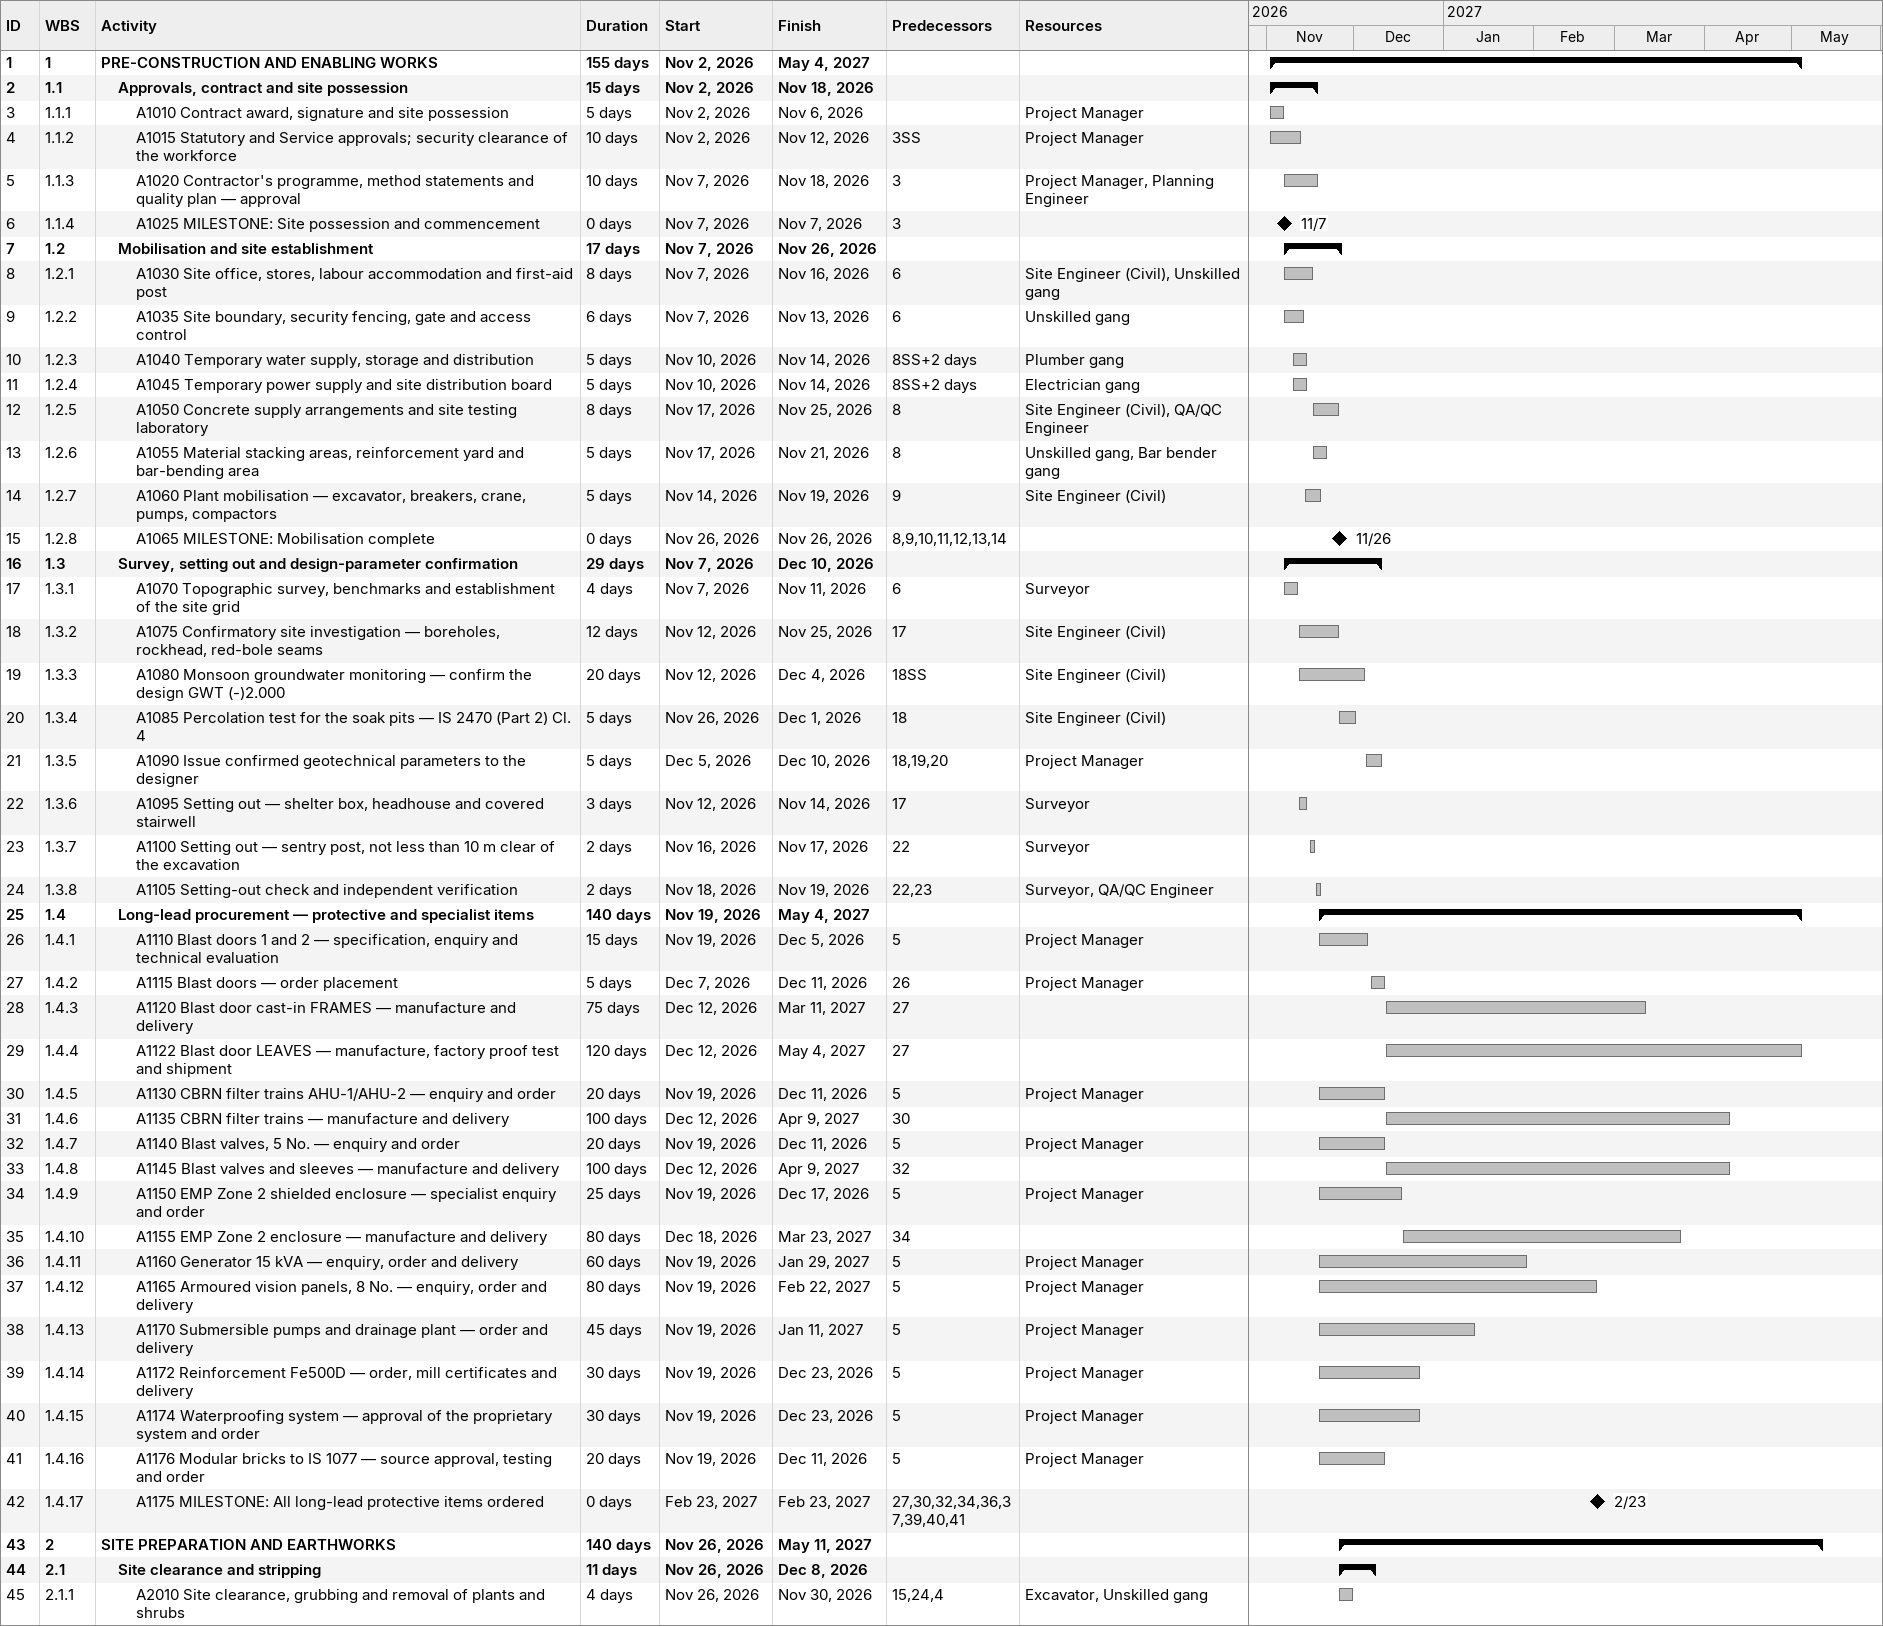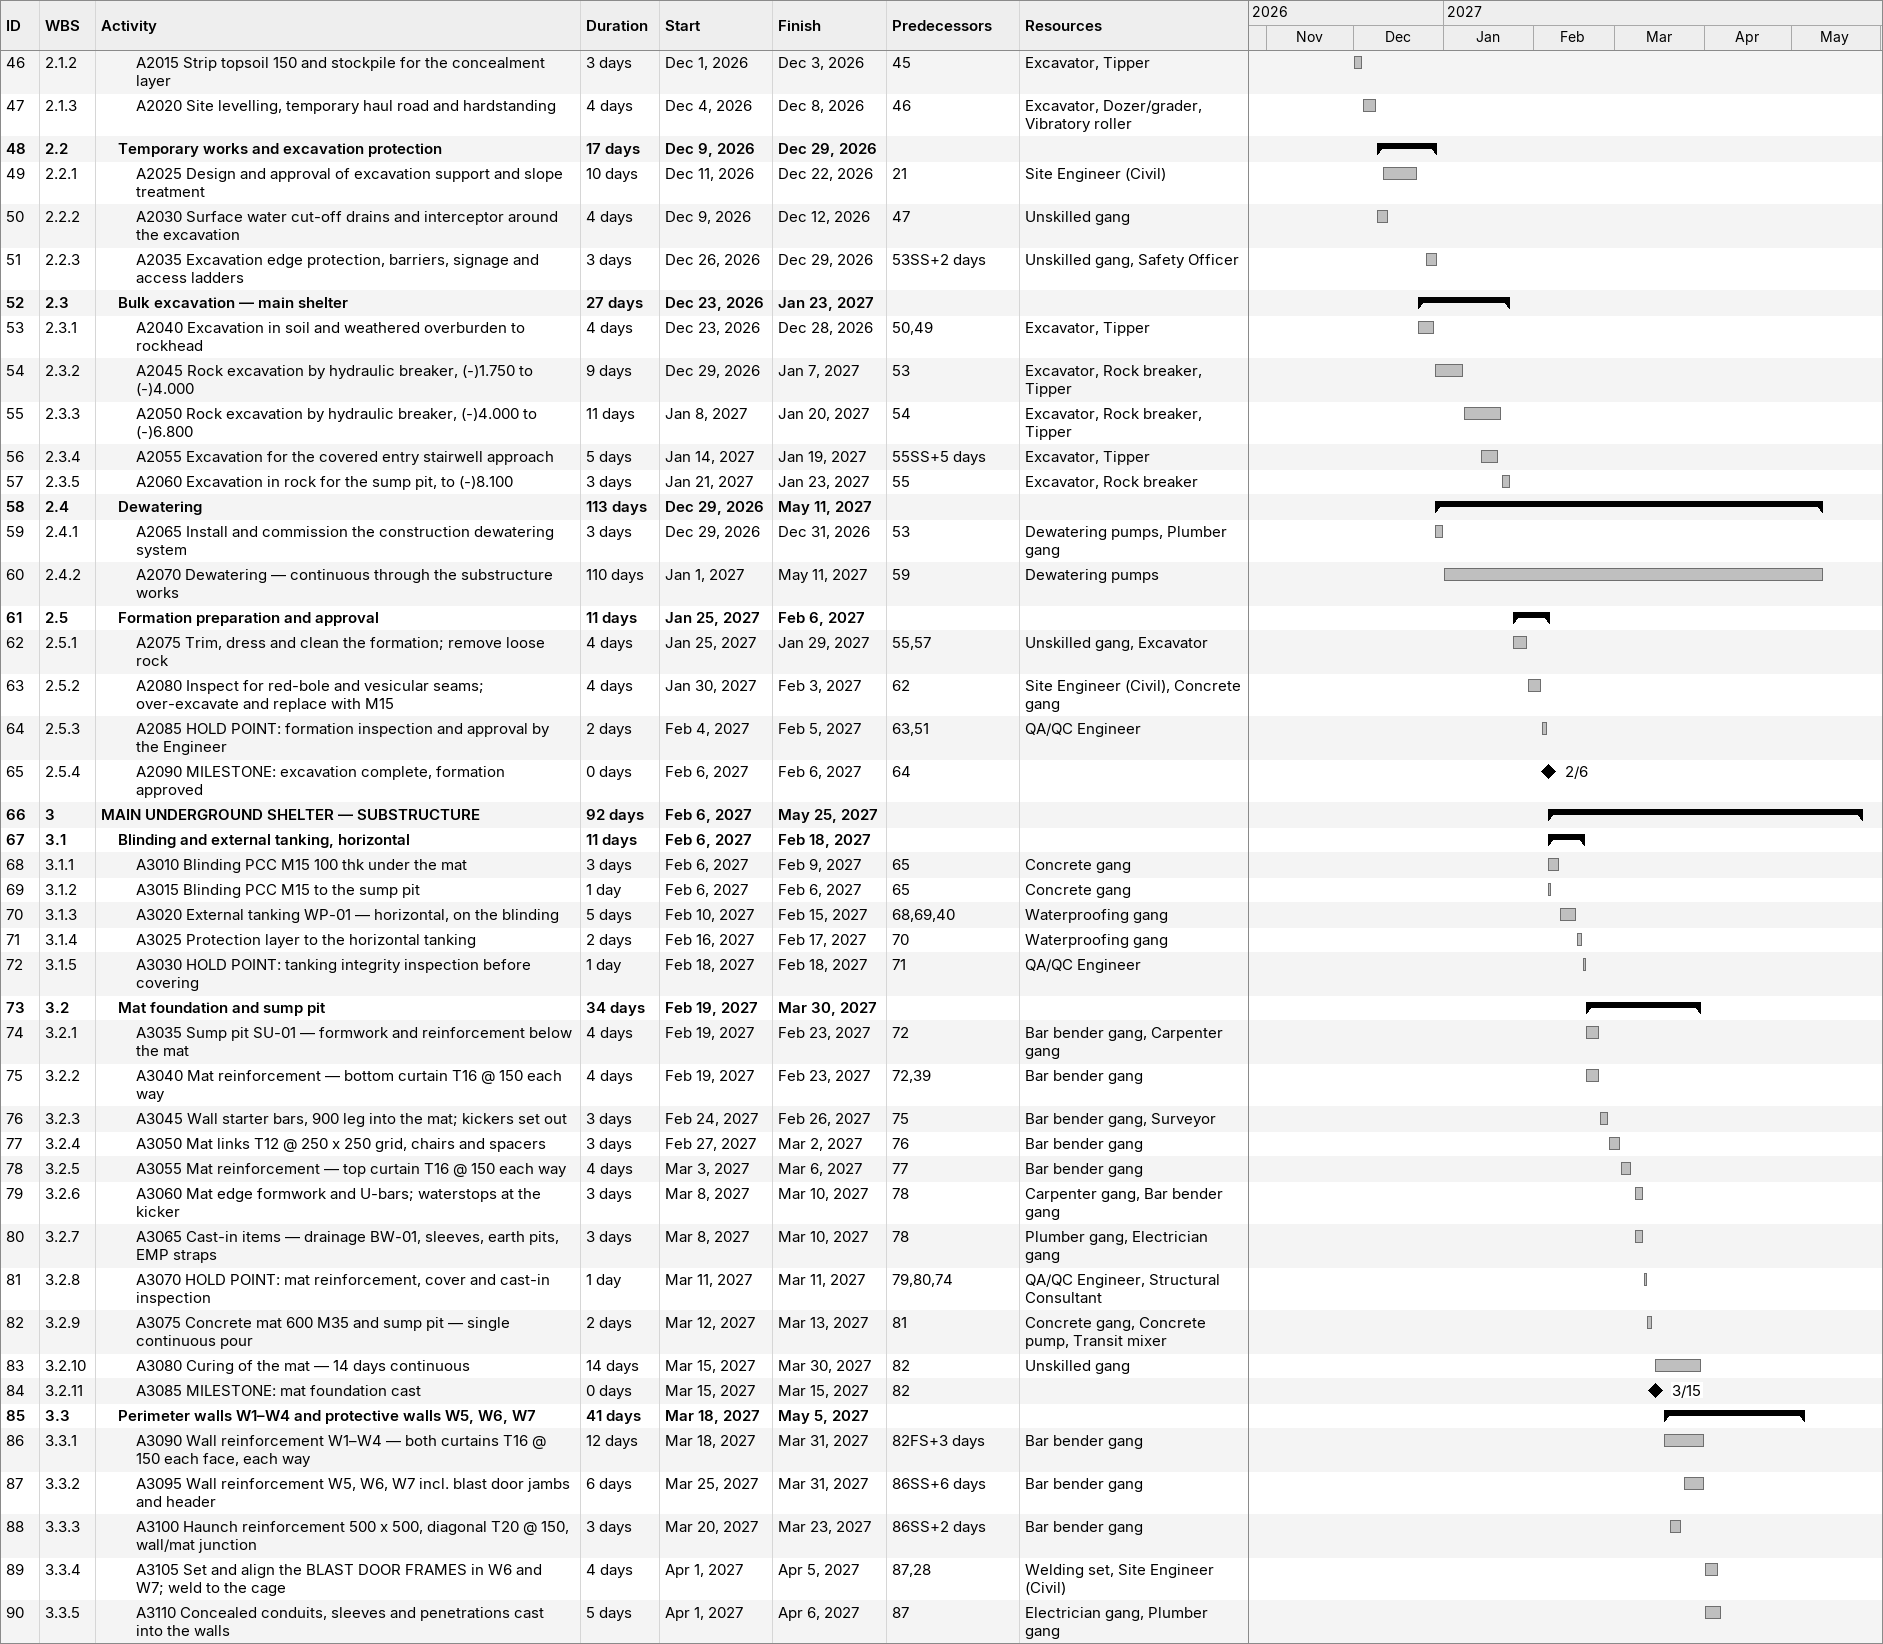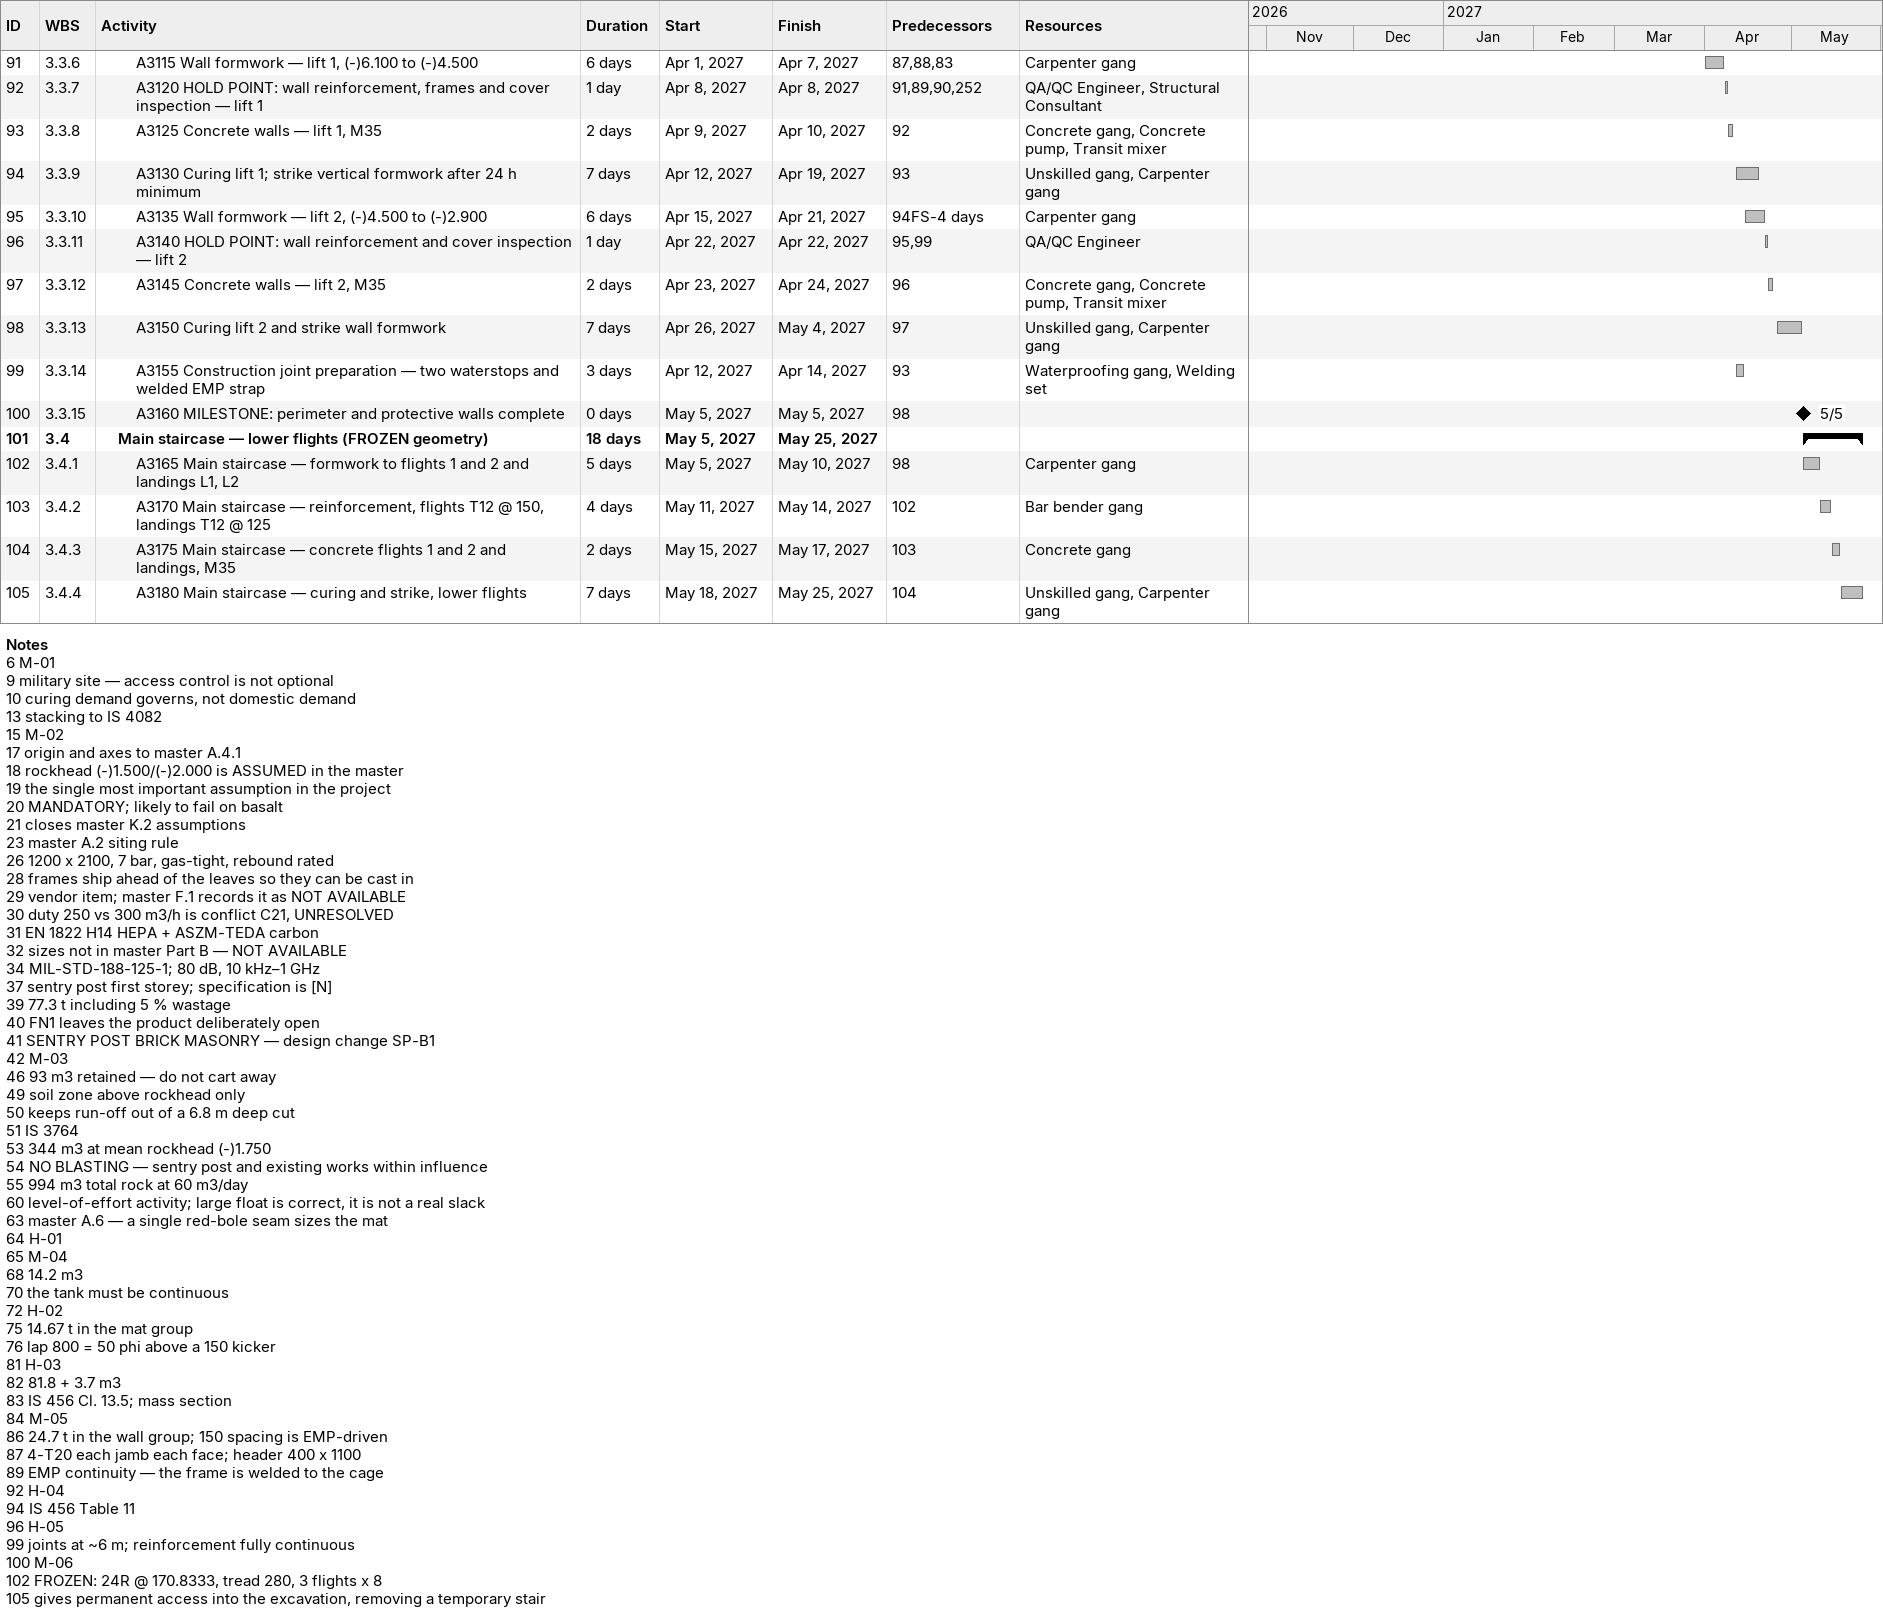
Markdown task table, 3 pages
| ID | WBS | Task | Duration | Start | Finish | Predecessors | Resources |
|---|---|---|---|---|---|---|---|
| 1 | 1 | **PRE-CONSTRUCTION AND ENABLING WORKS** | 155d | 2026-11-02 | 2027-05-04 |  |  |
| 2 | 1.1 | **Approvals, contract and site possession** | 15d | 2026-11-02 | 2026-11-18 |  |  |
| 3 | 1.1.1 | A1010 Contract award, signature and site possession | 5d | 2026-11-02 | 2026-11-06 |  | Project Manager |
| 4 | 1.1.2 | A1015 Statutory and Service approvals; security clearance of the workforce | 10d | 2026-11-02 | 2026-11-12 | 3SS | Project Manager |
| 5 | 1.1.3 | A1020 Contractor's programme, method statements and quality plan — approval | 10d | 2026-11-07 | 2026-11-18 | 3 | Project Manager, Planning Engineer |
| 6 | 1.1.4 | A1025 MILESTONE: Site possession and commencement | 0d | 2026-11-07 | 2026-11-07 | 3 |  |
| 7 | 1.2 | **Mobilisation and site establishment** | 17d | 2026-11-07 | 2026-11-26 |  |  |
| 8 | 1.2.1 | A1030 Site office, stores, labour accommodation and first-aid post | 8d | 2026-11-07 | 2026-11-16 | 6 | Site Engineer (Civil), Unskilled gang |
| 9 | 1.2.2 | A1035 Site boundary, security fencing, gate and access control | 6d | 2026-11-07 | 2026-11-13 | 6 | Unskilled gang |
| 10 | 1.2.3 | A1040 Temporary water supply, storage and distribution | 5d | 2026-11-10 | 2026-11-14 | 8SS+2d | Plumber gang |
| 11 | 1.2.4 | A1045 Temporary power supply and site distribution board | 5d | 2026-11-10 | 2026-11-14 | 8SS+2d | Electrician gang |
| 12 | 1.2.5 | A1050 Concrete supply arrangements and site testing laboratory | 8d | 2026-11-17 | 2026-11-25 | 8 | Site Engineer (Civil), QA/QC Engineer |
| 13 | 1.2.6 | A1055 Material stacking areas, reinforcement yard and bar-bending area | 5d | 2026-11-17 | 2026-11-21 | 8 | Unskilled gang, Bar bender gang |
| 14 | 1.2.7 | A1060 Plant mobilisation — excavator, breakers, crane, pumps, compactors | 5d | 2026-11-14 | 2026-11-19 | 9 | Site Engineer (Civil) |
| 15 | 1.2.8 | A1065 MILESTONE: Mobilisation complete | 0d | 2026-11-26 | 2026-11-26 | 8, 9, 10, 11, 12, 13, 14 |  |
| 16 | 1.3 | **Survey, setting out and design-parameter confirmation** | 29d | 2026-11-07 | 2026-12-10 |  |  |
| 17 | 1.3.1 | A1070 Topographic survey, benchmarks and establishment of the site grid | 4d | 2026-11-07 | 2026-11-11 | 6 | Surveyor |
| 18 | 1.3.2 | A1075 Confirmatory site investigation — boreholes, rockhead, red-bole seams | 12d | 2026-11-12 | 2026-11-25 | 17 | Site Engineer (Civil) |
| 19 | 1.3.3 | A1080 Monsoon groundwater monitoring — confirm the design GWT (-)2.000 | 20d | 2026-11-12 | 2026-12-04 | 18SS | Site Engineer (Civil) |
| 20 | 1.3.4 | A1085 Percolation test for the soak pits — IS 2470 (Part 2) Cl. 4 | 5d | 2026-11-26 | 2026-12-01 | 18 | Site Engineer (Civil) |
| 21 | 1.3.5 | A1090 Issue confirmed geotechnical parameters to the designer | 5d | 2026-12-05 | 2026-12-10 | 18, 19, 20 | Project Manager |
| 22 | 1.3.6 | A1095 Setting out — shelter box, headhouse and covered stairwell | 3d | 2026-11-12 | 2026-11-14 | 17 | Surveyor |
| 23 | 1.3.7 | A1100 Setting out — sentry post, not less than 10 m clear of the excavation | 2d | 2026-11-16 | 2026-11-17 | 22 | Surveyor |
| 24 | 1.3.8 | A1105 Setting-out check and independent verification | 2d | 2026-11-18 | 2026-11-19 | 22, 23 | Surveyor, QA/QC Engineer |
| 25 | 1.4 | **Long-lead procurement — protective and specialist items** | 140d | 2026-11-19 | 2027-05-04 |  |  |
| 26 | 1.4.1 | A1110 Blast doors 1 and 2 — specification, enquiry and technical evaluation | 15d | 2026-11-19 | 2026-12-05 | 5 | Project Manager |
| 27 | 1.4.2 | A1115 Blast doors — order placement | 5d | 2026-12-07 | 2026-12-11 | 26 | Project Manager |
| 28 | 1.4.3 | A1120 Blast door cast-in FRAMES — manufacture and delivery | 75d | 2026-12-12 | 2027-03-11 | 27 |  |
| 29 | 1.4.4 | A1122 Blast door LEAVES — manufacture, factory proof test and shipment | 120d | 2026-12-12 | 2027-05-04 | 27 |  |
| 30 | 1.4.5 | A1130 CBRN filter trains AHU-1/AHU-2 — enquiry and order | 20d | 2026-11-19 | 2026-12-11 | 5 | Project Manager |
| 31 | 1.4.6 | A1135 CBRN filter trains — manufacture and delivery | 100d | 2026-12-12 | 2027-04-09 | 30 |  |
| 32 | 1.4.7 | A1140 Blast valves, 5 No. — enquiry and order | 20d | 2026-11-19 | 2026-12-11 | 5 | Project Manager |
| 33 | 1.4.8 | A1145 Blast valves and sleeves — manufacture and delivery | 100d | 2026-12-12 | 2027-04-09 | 32 |  |
| 34 | 1.4.9 | A1150 EMP Zone 2 shielded enclosure — specialist enquiry and order | 25d | 2026-11-19 | 2026-12-17 | 5 | Project Manager |
| 35 | 1.4.10 | A1155 EMP Zone 2 enclosure — manufacture and delivery | 80d | 2026-12-18 | 2027-03-23 | 34 |  |
| 36 | 1.4.11 | A1160 Generator 15 kVA — enquiry, order and delivery | 60d | 2026-11-19 | 2027-01-29 | 5 | Project Manager |
| 37 | 1.4.12 | A1165 Armoured vision panels, 8 No. — enquiry, order and delivery | 80d | 2026-11-19 | 2027-02-22 | 5 | Project Manager |
| 38 | 1.4.13 | A1170 Submersible pumps and drainage plant — order and delivery | 45d | 2026-11-19 | 2027-01-11 | 5 | Project Manager |
| 39 | 1.4.14 | A1172 Reinforcement Fe500D — order, mill certificates and delivery | 30d | 2026-11-19 | 2026-12-23 | 5 | Project Manager |
| 40 | 1.4.15 | A1174 Waterproofing system — approval of the proprietary system and order | 30d | 2026-11-19 | 2026-12-23 | 5 | Project Manager |
| 41 | 1.4.16 | A1176 Modular bricks to IS 1077 — source approval, testing and order | 20d | 2026-11-19 | 2026-12-11 | 5 | Project Manager |
| 42 | 1.4.17 | A1175 MILESTONE: All long-lead protective items ordered | 0d | 2027-02-23 | 2027-02-23 | 27, 30, 32, 34, 36, 37, 39, 40, 41 |  |
| 43 | 2 | **SITE PREPARATION AND EARTHWORKS** | 140d | 2026-11-26 | 2027-05-11 |  |  |
| 44 | 2.1 | **Site clearance and stripping** | 11d | 2026-11-26 | 2026-12-08 |  |  |
| 45 | 2.1.1 | A2010 Site clearance, grubbing and removal of plants and shrubs | 4d | 2026-11-26 | 2026-11-30 | 15, 24, 4 | Excavator, Unskilled gang |
| 46 | 2.1.2 | A2015 Strip topsoil 150 and stockpile for the concealment layer | 3d | 2026-12-01 | 2026-12-03 | 45 | Excavator, Tipper |
| 47 | 2.1.3 | A2020 Site levelling, temporary haul road and hardstanding | 4d | 2026-12-04 | 2026-12-08 | 46 | Excavator, Dozer/grader, Vibratory roller |
| 48 | 2.2 | **Temporary works and excavation protection** | 17d | 2026-12-09 | 2026-12-29 |  |  |
| 49 | 2.2.1 | A2025 Design and approval of excavation support and slope treatment | 10d | 2026-12-11 | 2026-12-22 | 21 | Site Engineer (Civil) |
| 50 | 2.2.2 | A2030 Surface water cut-off drains and interceptor around the excavation | 4d | 2026-12-09 | 2026-12-12 | 47 | Unskilled gang |
| 51 | 2.2.3 | A2035 Excavation edge protection, barriers, signage and access ladders | 3d | 2026-12-26 | 2026-12-29 | 53SS+2d | Unskilled gang, Safety Officer |
| 52 | 2.3 | **Bulk excavation — main shelter** | 27d | 2026-12-23 | 2027-01-23 |  |  |
| 53 | 2.3.1 | A2040 Excavation in soil and weathered overburden to rockhead | 4d | 2026-12-23 | 2026-12-28 | 50, 49 | Excavator, Tipper |
| 54 | 2.3.2 | A2045 Rock excavation by hydraulic breaker, (-)1.750 to (-)4.000 | 9d | 2026-12-29 | 2027-01-07 | 53 | Excavator, Rock breaker, Tipper |
| 55 | 2.3.3 | A2050 Rock excavation by hydraulic breaker, (-)4.000 to (-)6.800 | 11d | 2027-01-08 | 2027-01-20 | 54 | Excavator, Rock breaker, Tipper |
| 56 | 2.3.4 | A2055 Excavation for the covered entry stairwell approach | 5d | 2027-01-14 | 2027-01-19 | 55SS+5d | Excavator, Tipper |
| 57 | 2.3.5 | A2060 Excavation in rock for the sump pit, to (-)8.100 | 3d | 2027-01-21 | 2027-01-23 | 55 | Excavator, Rock breaker |
| 58 | 2.4 | **Dewatering** | 113d | 2026-12-29 | 2027-05-11 |  |  |
| 59 | 2.4.1 | A2065 Install and commission the construction dewatering system | 3d | 2026-12-29 | 2026-12-31 | 53 | Dewatering pumps, Plumber gang |
| 60 | 2.4.2 | A2070 Dewatering — continuous through the substructure works | 110d | 2027-01-01 | 2027-05-11 | 59 | Dewatering pumps |
| 61 | 2.5 | **Formation preparation and approval** | 11d | 2027-01-25 | 2027-02-06 |  |  |
| 62 | 2.5.1 | A2075 Trim, dress and clean the formation; remove loose rock | 4d | 2027-01-25 | 2027-01-29 | 55, 57 | Unskilled gang, Excavator |
| 63 | 2.5.2 | A2080 Inspect for red-bole and vesicular seams; over-excavate and replace with M15 | 4d | 2027-01-30 | 2027-02-03 | 62 | Site Engineer (Civil), Concrete gang |
| 64 | 2.5.3 | A2085 HOLD POINT: formation inspection and approval by the Engineer | 2d | 2027-02-04 | 2027-02-05 | 63, 51 | QA/QC Engineer |
| 65 | 2.5.4 | A2090 MILESTONE: excavation complete, formation approved | 0d | 2027-02-06 | 2027-02-06 | 64 |  |
| 66 | 3 | **MAIN UNDERGROUND SHELTER — SUBSTRUCTURE** | 92d | 2027-02-06 | 2027-05-25 |  |  |
| 67 | 3.1 | **Blinding and external tanking, horizontal** | 11d | 2027-02-06 | 2027-02-18 |  |  |
| 68 | 3.1.1 | A3010 Blinding PCC M15 100 thk under the mat | 3d | 2027-02-06 | 2027-02-09 | 65 | Concrete gang |
| 69 | 3.1.2 | A3015 Blinding PCC M15 to the sump pit | 1d | 2027-02-06 | 2027-02-06 | 65 | Concrete gang |
| 70 | 3.1.3 | A3020 External tanking WP-01 — horizontal, on the blinding | 5d | 2027-02-10 | 2027-02-15 | 68, 69, 40 | Waterproofing gang |
| 71 | 3.1.4 | A3025 Protection layer to the horizontal tanking | 2d | 2027-02-16 | 2027-02-17 | 70 | Waterproofing gang |
| 72 | 3.1.5 | A3030 HOLD POINT: tanking integrity inspection before covering | 1d | 2027-02-18 | 2027-02-18 | 71 | QA/QC Engineer |
| 73 | 3.2 | **Mat foundation and sump pit** | 34d | 2027-02-19 | 2027-03-30 |  |  |
| 74 | 3.2.1 | A3035 Sump pit SU-01 — formwork and reinforcement below the mat | 4d | 2027-02-19 | 2027-02-23 | 72 | Bar bender gang, Carpenter gang |
| 75 | 3.2.2 | A3040 Mat reinforcement — bottom curtain T16 @ 150 each way | 4d | 2027-02-19 | 2027-02-23 | 72, 39 | Bar bender gang |
| 76 | 3.2.3 | A3045 Wall starter bars, 900 leg into the mat; kickers set out | 3d | 2027-02-24 | 2027-02-26 | 75 | Bar bender gang, Surveyor |
| 77 | 3.2.4 | A3050 Mat links T12 @ 250 x 250 grid, chairs and spacers | 3d | 2027-02-27 | 2027-03-02 | 76 | Bar bender gang |
| 78 | 3.2.5 | A3055 Mat reinforcement — top curtain T16 @ 150 each way | 4d | 2027-03-03 | 2027-03-06 | 77 | Bar bender gang |
| 79 | 3.2.6 | A3060 Mat edge formwork and U-bars; waterstops at the kicker | 3d | 2027-03-08 | 2027-03-10 | 78 | Carpenter gang, Bar bender gang |
| 80 | 3.2.7 | A3065 Cast-in items — drainage BW-01, sleeves, earth pits, EMP straps | 3d | 2027-03-08 | 2027-03-10 | 78 | Plumber gang, Electrician gang |
| 81 | 3.2.8 | A3070 HOLD POINT: mat reinforcement, cover and cast-in inspection | 1d | 2027-03-11 | 2027-03-11 | 79, 80, 74 | QA/QC Engineer, Structural Consultant |
| 82 | 3.2.9 | A3075 Concrete mat 600 M35 and sump pit — single continuous pour | 2d | 2027-03-12 | 2027-03-13 | 81 | Concrete gang, Concrete pump, Transit mixer |
| 83 | 3.2.10 | A3080 Curing of the mat — 14 days continuous | 14d | 2027-03-15 | 2027-03-30 | 82 | Unskilled gang |
| 84 | 3.2.11 | A3085 MILESTONE: mat foundation cast | 0d | 2027-03-15 | 2027-03-15 | 82 |  |
| 85 | 3.3 | **Perimeter walls W1–W4 and protective walls W5, W6, W7** | 41d | 2027-03-18 | 2027-05-05 |  |  |
| 86 | 3.3.1 | A3090 Wall reinforcement W1–W4 — both curtains T16 @ 150 each face, each way | 12d | 2027-03-18 | 2027-03-31 | 82FS+3d | Bar bender gang |
| 87 | 3.3.2 | A3095 Wall reinforcement W5, W6, W7 incl. blast door jambs and header | 6d | 2027-03-25 | 2027-03-31 | 86SS+6d | Bar bender gang |
| 88 | 3.3.3 | A3100 Haunch reinforcement 500 x 500, diagonal T20 @ 150, wall/mat junction | 3d | 2027-03-20 | 2027-03-23 | 86SS+2d | Bar bender gang |
| 89 | 3.3.4 | A3105 Set and align the BLAST DOOR FRAMES in W6 and W7; weld to the cage | 4d | 2027-04-01 | 2027-04-05 | 87, 28 | Welding set, Site Engineer (Civil) |
| 90 | 3.3.5 | A3110 Concealed conduits, sleeves and penetrations cast into the walls | 5d | 2027-04-01 | 2027-04-06 | 87 | Electrician gang, Plumber gang |
| 91 | 3.3.6 | A3115 Wall formwork — lift 1, (-)6.100 to (-)4.500 | 6d | 2027-04-01 | 2027-04-07 | 87, 88, 83 | Carpenter gang |
| 92 | 3.3.7 | A3120 HOLD POINT: wall reinforcement, frames and cover inspection — lift 1 | 1d | 2027-04-08 | 2027-04-08 | 91, 89, 90, 252 | QA/QC Engineer, Structural Consultant |
| 93 | 3.3.8 | A3125 Concrete walls — lift 1, M35 | 2d | 2027-04-09 | 2027-04-10 | 92 | Concrete gang, Concrete pump, Transit mixer |
| 94 | 3.3.9 | A3130 Curing lift 1; strike vertical formwork after 24 h minimum | 7d | 2027-04-12 | 2027-04-19 | 93 | Unskilled gang, Carpenter gang |
| 95 | 3.3.10 | A3135 Wall formwork — lift 2, (-)4.500 to (-)2.900 | 6d | 2027-04-15 | 2027-04-21 | 94FS-4d | Carpenter gang |
| 96 | 3.3.11 | A3140 HOLD POINT: wall reinforcement and cover inspection — lift 2 | 1d | 2027-04-22 | 2027-04-22 | 95, 99 | QA/QC Engineer |
| 97 | 3.3.12 | A3145 Concrete walls — lift 2, M35 | 2d | 2027-04-23 | 2027-04-24 | 96 | Concrete gang, Concrete pump, Transit mixer |
| 98 | 3.3.13 | A3150 Curing lift 2 and strike wall formwork | 7d | 2027-04-26 | 2027-05-04 | 97 | Unskilled gang, Carpenter gang |
| 99 | 3.3.14 | A3155 Construction joint preparation — two waterstops and welded EMP strap | 3d | 2027-04-12 | 2027-04-14 | 93 | Waterproofing gang, Welding set |
| 100 | 3.3.15 | A3160 MILESTONE: perimeter and protective walls complete | 0d | 2027-05-05 | 2027-05-05 | 98 |  |
| 101 | 3.4 | **Main staircase — lower flights (FROZEN geometry)** | 18d | 2027-05-05 | 2027-05-25 |  |  |
| 102 | 3.4.1 | A3165 Main staircase — formwork to flights 1 and 2 and landings L1, L2 | 5d | 2027-05-05 | 2027-05-10 | 98 | Carpenter gang |
| 103 | 3.4.2 | A3170 Main staircase — reinforcement, flights T12 @ 150, landings T12 @ 125 | 4d | 2027-05-11 | 2027-05-14 | 102 | Bar bender gang |
| 104 | 3.4.3 | A3175 Main staircase — concrete flights 1 and 2 and landings, M35 | 2d | 2027-05-15 | 2027-05-17 | 103 | Concrete gang |
| 105 | 3.4.4 | A3180 Main staircase — curing and strike, lower flights | 7d | 2027-05-18 | 2027-05-25 | 104 | Unskilled gang, Carpenter gang |

Notes
- 6: M-01
- 9: military site — access control is not optional
- 10: curing demand governs, not domestic demand
- 13: stacking to IS 4082
- 15: M-02
- 17: origin and axes to master A.4.1
- 18: rockhead (-)1.500/(-)2.000 is ASSUMED in the master
- 19: the single most important assumption in the project
- 20: MANDATORY; likely to fail on basalt
- 21: closes master K.2 assumptions
- 23: master A.2 siting rule
- 26: 1200 x 2100, 7 bar, gas-tight, rebound rated
- 28: frames ship ahead of the leaves so they can be cast in
- 29: vendor item; master F.1 records it as NOT AVAILABLE
- 30: duty 250 vs 300 m3/h is conflict C21, UNRESOLVED
- 31: EN 1822 H14 HEPA + ASZM-TEDA carbon
- 32: sizes not in master Part B — NOT AVAILABLE
- 34: MIL-STD-188-125-1; 80 dB, 10 kHz–1 GHz
- 37: sentry post first storey; specification is [N]
- 39: 77.3 t including 5 % wastage
- 40: FN1 leaves the product deliberately open
- 41: SENTRY POST BRICK MASONRY — design change SP-B1
- 42: M-03
- 46: 93 m3 retained — do not cart away
- 49: soil zone above rockhead only
- 50: keeps run-off out of a 6.8 m deep cut
- 51: IS 3764
- 53: 344 m3 at mean rockhead (-)1.750
- 54: NO BLASTING — sentry post and existing works within influence
- 55: 994 m3 total rock at 60 m3/day
- 60: level-of-effort activity; large float is correct, it is not a real slack
- 63: master A.6 — a single red-bole seam sizes the mat
- 64: H-01
- 65: M-04
- 68: 14.2 m3
- 70: the tank must be continuous
- 72: H-02
- 75: 14.67 t in the mat group
- 76: lap 800 = 50 phi above a 150 kicker
- 81: H-03
- 82: 81.8 + 3.7 m3
- 83: IS 456 Cl. 13.5; mass section
- 84: M-05
- 86: 24.7 t in the wall group; 150 spacing is EMP-driven
- 87: 4-T20 each jamb each face; header 400 x 1100
- 89: EMP continuity — the frame is welded to the cage
- 92: H-04
- 94: IS 456 Table 11
- 96: H-05
- 99: joints at ~6 m; reinforcement fully continuous
- 100: M-06
- 102: FROZEN: 24R @ 170.8333, tread 280, 3 flights x 8
- 105: gives permanent access into the excavation, removing a temporary stair
